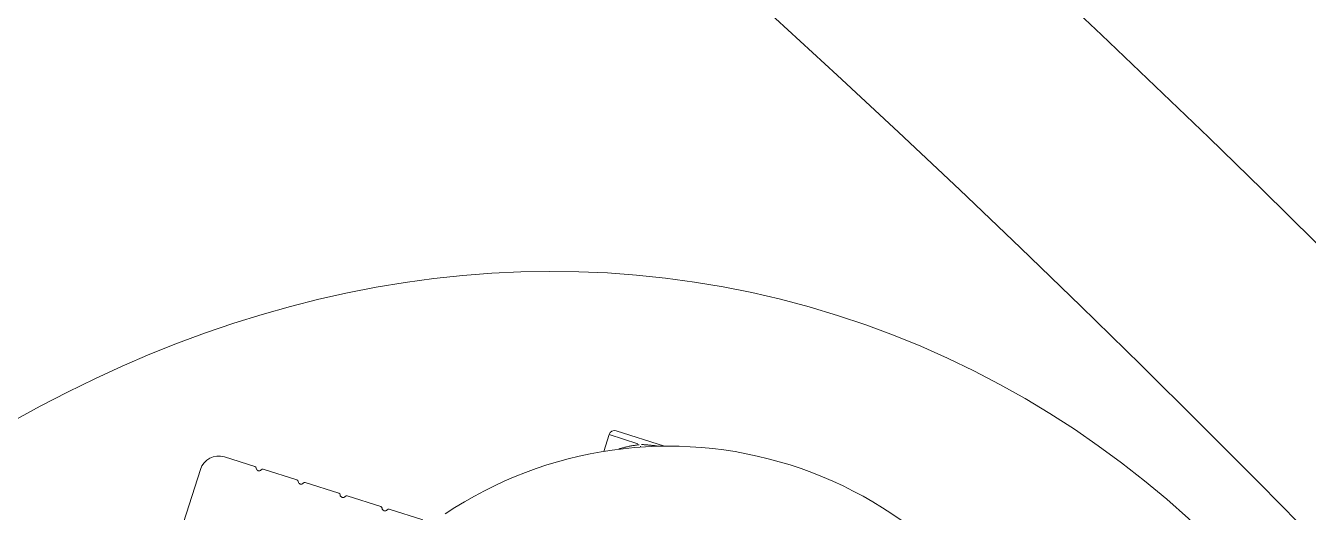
# Model space of a CAD drawing. Extents: x 309418 to 1212698, y 3438380 to 6877191.
# Drawn here: x 606462.609 to 606463.279, y 3438587.271 to 3438587.525 of the extents above; entities that cross this region are included whole.
import ezdxf

# ---------------------------------------------------------------- set-up
doc = ezdxf.new("R2010")
doc.units = 0
doc.header["$MEASUREMENT"] = 0
doc.linetypes.add('XR-LS-HARDSCAPE-LINES$1$HIDDEN2', pattern=[0.1875, 0.125, -0.0625])
doc.layers.add('LA-FLOWERING-TREE', color=221, linetype='Continuous')
doc.layers.add('LA-FURN-PERGOLA-POOL DECK-02', color=32, linetype='Continuous')
for name, color, linetype, lineweight in [('LA-FURN-PG-LIMITS', 1, 'Continuous', 5), ('LA-FURN-PG-PLAY EQUIPMENT', 160, 'Continuous', 5), ('LA-FURN-PG-SAFETY ZONE', 2, 'XR-LS-HARDSCAPE-LINES$1$HIDDEN2', 5)]:
    doc.layers.add(name, color=color, linetype=linetype, lineweight=lineweight)

# ---------------------------------------------------------------- blocks, each defined once
blk = doc.blocks.new('A$C753A40E1')
at = {"linetype": 'Continuous'}
for p, q in [((58.60000044696127, 35.54999996064328, -9.550000000000011), (58.60000044696127, 9.549999960643277, -9.550000000000011)), ((46.72912923170904, 8.549999960643277, -9.550000000000011), (48.57087166221342, 8.549999960643277, -9.550000000000011)), ((49.02912923170911, 8.549999960643277, -9.550000000000011), (50.87087166221349, 8.549999960643277, -9.550000000000011)), ((51.32912923170906, 8.549999960643277, -9.550000000000011), (53.17087166221344, 8.549999960643277, -9.550000000000011)), ((53.62912923170902, 8.549999960643277, -9.550000000000011), (55.4708716622134, 8.549999960643277, -9.550000000000011)), ((55.92912923170908, 8.549999960643277, -9.550000000000011), (57.60000044696127, 8.549999960643277, -9.550000000000011)), ((38.80000044696121, 2.271679160315102, -9.550000000000011), (38.80000044696121, 1.349999960643231, -9.550000000000011)), ((37.22123056368829, 1.349999960643231, -9.550000000000011), (38.79488968086784, 1.349999960643231, -9.550000000000011)), ((38.50000044696125, 1.049999960643277, -9.550000000000011), (35.85724834527954, 1.049999960643277, -9.550000000000011))]:
    blk.add_line(p, q, dxfattribs=at)
for points in [[(37.1405871092538, 1.377766379100308), (37.18543507449428, 1.39883876679562), (37.23004557482986, 1.420117148143277), (37.2743885695198, 1.441578634959683), (37.31843497149734, 1.46323085663937), (37.36215521685878, 1.485043295604214), (37.40551878802577, 1.507015951854214), (37.44849802844314, 1.529125937205777), (37.49106432788162, 1.551380881053433), (37.53320528857509, 1.573780783397183), (37.57490469805995, 1.596310385447964), (37.61615015857021, 1.618977316600308), (37.65692736499111, 1.641781576854214), (37.69722010485916, 1.664700278026089), (37.7370169340829, 1.687748678904995), (37.77630068652431, 1.71091152070187), (37.81505991809169, 1.734196432811245), (37.85327841632167, 1.757588156444058), (37.89094282977371, 1.781079062205777), (37.92803885333339, 1.804684408885464), (37.96455218188552, 1.828381308299527), (38.0004685103157, 1.852177389842495), (38.03577353350917, 1.876065024119839), (38.07045294635097, 1.900036581737027), (38.10449339740066, 1.924099692088589)], [(36.18775917880325, 1.15311122773312), (36.22191120974819, 1.15866542695187), (36.25628401629714, 1.164440878612027), (36.29084851138381, 1.170437582713589), (36.32558895938197, 1.176647909862027), (36.36049105517654, 1.183056601268277), (36.39553906314163, 1.189678915721402), (36.4307172476509, 1.196491965037808), (36.46601130358962, 1.203495749217495), (36.50140501849441, 1.210682638865933), (36.53688361041335, 1.21805263398312), (36.57243182055751, 1.225605734569058), (36.60803439013759, 1.233319052440152), (36.64367606036453, 1.241207846385464), (36.6793415724496, 1.249249228221402), (36.71501566760341, 1.257450827342495), (36.75068261019973, 1.265797384959683), (36.78632809512405, 1.274288901072964), (36.82193590991298, 1.282925375682339), (36.8574912726144, 1.291691549998745), (36.89297892443923, 1.300587424022183), (36.92838360659877, 1.30960536835812), (36.96368958346633, 1.318745383006558), (36.99888254992752, 1.327999838572964), (37.03394629351882, 1.337361105662808)]]:
    blk.add_lwpolyline(points, dxfattribs=at)
for centre, radius, start, end in [((57.60000044696127, 9.549999960643277, -9.550000000000011), 1.000000000000003, 270, 0), ((48.57087166221342, 8.649999960643186, -9.550000000000011), 0.100000000000002, 269.9999999999804, 336.4218215217936), ((48.80000044696121, 8.549999960643277, -9.550000000000011), 0.1499999999999996, 23.57817847820641, 156.4218215217936), ((49.02912923170911, 8.649999960643186, -9.550000000000011), 0.09999999999998721, 203.5781784781925, 270), ((50.87087166221349, 8.649999960643186, -9.550000000000011), 0.100000000000002, 269.9999999999804, 336.4218215217936), ((51.10000044696127, 8.549999960643277, -9.550000000000011), 0.1499999999999967, 23.57817847819577, 156.4218215218042), ((51.32912923170906, 8.649999960643186, -9.550000000000011), 0.09999999999999432, 203.5781784781958, 270), ((53.17087166221344, 8.649999960643186, -9.550000000000011), 0.100000000000002, 269.9999999999804, 336.4218215217936), ((53.40000044696123, 8.549999960643277, -9.550000000000011), 0.1499999999999996, 23.57817847820641, 156.4218215217936), ((53.62912923170902, 8.649999960643186, -9.550000000000011), 0.09999999999998721, 203.5781784781925, 270), ((55.4708716622134, 8.649999960643186, -9.550000000000011), 0.100000000000002, 269.9999999999804, 336.4218215217936), ((55.7000004469613, 8.549999960643277, -9.550000000000011), 0.1499999999999996, 23.57817847820641, 156.4218215217936), ((55.92912923170908, 8.649999960643186, -9.550000000000011), 0.09999999999998721, 203.5781784781925, 270), ((29.30000044696121, 20.9999999606431, -9.550000000000011), 21, 218.6261739165967, 321.3738260834033), ((38.50000044696125, 1.349999960643231, -9.550000000000011), 0.3000000000000078, 270, 0)]:
    blk.add_arc(centre, radius, start, end, dxfattribs=at)
blk.add_ellipse((37.10851848742058, 1.349999960643231, -9.550000000000011), major_axis=(0.07677982497017413, -0.1846750077232099), ratio=0.1296779973616949, start_param=3.93961791850911, end_param=4.620689362608695, dxfattribs=at)
blk = doc.blocks.new('PGE-06')
at = {"layer": 'LA-FURN-PG-LIMITS', "extrusion": (0, 0, -1)}
blk.add_ellipse((0.05669273931812691, 1.4210854715202e-16), major_axis=(0.75, -7.105427357601001e-17), ratio=0.8020946818839936, dxfattribs=at)
at = {"layer": 'LA-FURN-PG-SAFETY ZONE'}
blk.add_lwpolyline([(-1.599707260681874, -2.842170943040401e-16, 0.414213562373095), (-0.5997072606818739, -0.9999999999999999), (0.5997072606818741, -1.000000000000001, 0.414213562373095), (1.599707260681874, 0, 0.4142135623730955), (0.5997072606818736, 1), (-0.5997072606818734, 1, 0.4142135623730954)], format="xyb", close=True, dxfattribs=at)
at = {"xscale": 0.01, "yscale": 0.01, "zscale": 0.01, "rotation": 90}
blk.add_blockref('A$C753A40E1', (0.7247538198362575, -0.2930404826546361, 0.09550000000000011), dxfattribs=at)
blk = doc.blocks.new('tent kids')
at = {"layer": 'LA-FURN-PERGOLA-POOL DECK-02'}
blk.add_lwpolyline([(731933.5428252015, 294599.3551824064, -0.05443009082491367), (731933.489101325, 294599.4089062831, -0.1820939061114381), (731929.0348757533, 294599.4089062829, -0.0544300910820724), (731928.9811518764, 294599.3551824059, -0.1820939061035677), (731928.9811518764, 294594.9009568343, -0.05443009098542499), (731929.0348757531, 294594.8472329577, -0.1820939061114341), (731933.4891013248, 294594.8472329574, -0.05443009136535499), (731933.5428252021, 294594.9009568344, -0.1820939061180606)], format="xyb", close=True, dxfattribs=at)
blk.add_lwpolyline([(731933.7619885388, 294594.6280696203, 0.209882801469758), (731928.761988539, 294594.6280696205, -0.8386801650704159)], format="xyb", dxfattribs=at)

msp = doc.modelspace()

# ---------------------------------------------------------------- linework, layer by layer
at = {"layer": 'LA-FLOWERING-TREE'}
for radius in [3.133444992596136, 2.133444992596136, 1.133444992596136]:
    msp.add_circle((606462.7889228964, 3438586.604961782), radius, dxfattribs=at)

# ---------------------------------------------------------------- block references
at = {"layer": 'LA-FURN-PERGOLA-POOL DECK-02', "xscale": 1.097475299388668, "yscale": 1.097475299388668, "zscale": 1.097475299388668, "rotation": 321.6764723266944}
msp.add_blockref('tent kids', (-224210.7693131276, 3683056.127646159, 1.099229242878724e-07), dxfattribs=at)
at = {"layer": 'LA-FURN-PG-PLAY EQUIPMENT', "rotation": 72.37455111461088}
msp.add_blockref('PGE-06', (606462.7889228964, 3438586.604961782), dxfattribs=at)

doc.saveas('drawing.dxf')
